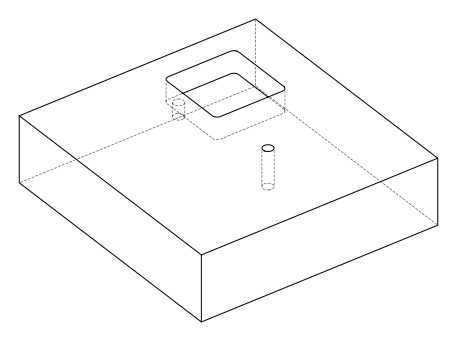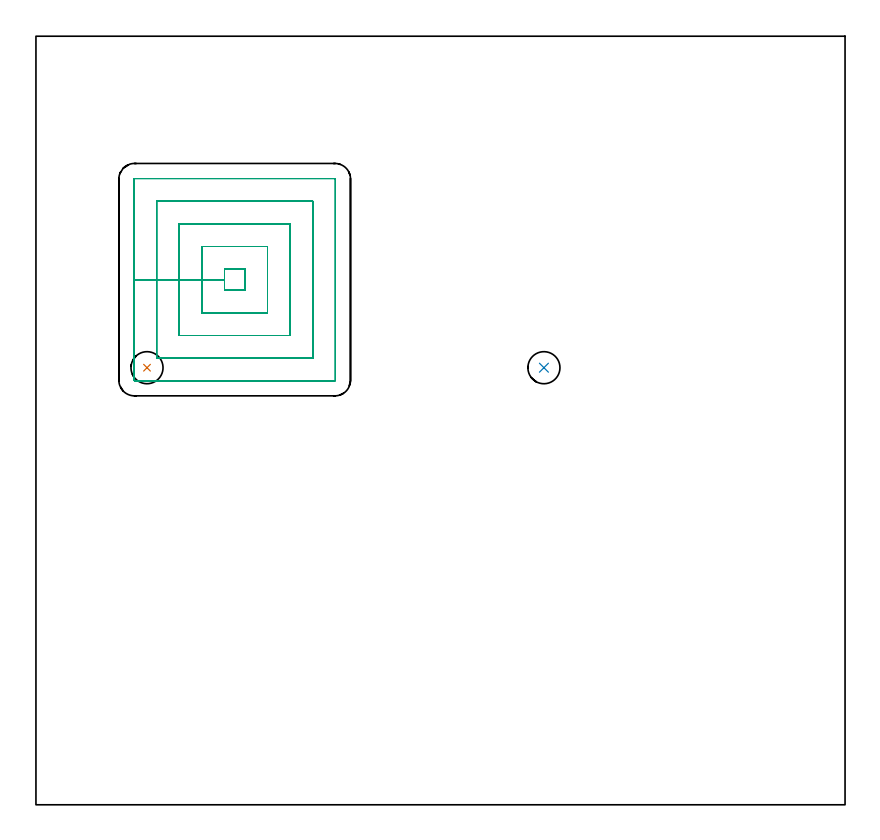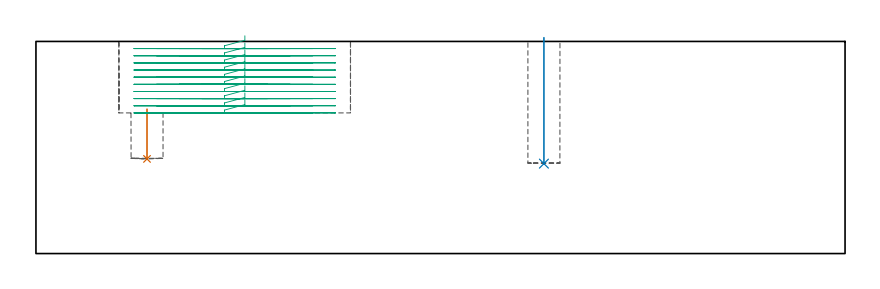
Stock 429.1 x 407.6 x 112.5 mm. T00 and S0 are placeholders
(PLAN: 3 operations, 1 tool changes, 26.1 min)
(1 INDEXABLE_INSERT_DRILL_BLIND_HOLE_FROM_SOLID | STEP1POCKET | NXT0302_005 | 0.11 min | 14066 mm3)
(2 INDEXABLE_INSERT_DRILL_BLIND_HOLE_FROM_SOLID_1 | STEP1POCKET_1 | NXT0302_005 | 0.27 min | 14633 mm3)
(3 MILL_RECTANGULAR_POCKET | POCKET_RECTANGULAR_STRAIGHT | NXT0201_012 | Follow Part, ap 4, ae 75% | 25.68 min | 562750 mm3)
(TOOL NXT0302_005 | Index. Insert Drill 17mm [880-D1700L20-05] | D17 PA176 FL85 Z2)
(TOOL NXT0201_012 | ENDMILL 16mm [2P460-1600-NA 1630] | D16 FL38 Z6)
(OP 1 INDEXABLE_INSERT_DRILL_BLIND_HOLE_FROM_SOLID)
G17 G21 G94 G90
T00 M6
G54
G17 G0 G90 X58.9 Y231.8 S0 M3
G43 Z122.5 H1
G94 G81 G98 Z50.2 F250. R76.6
G80
M5
M2
(OP 2 INDEXABLE_INSERT_DRILL_BLIND_HOLE_FROM_SOLID_1)
G17 G21 G94 G90
T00 M6
G54
G17 G0 G90 X269.4 Y231.8 S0 M3
G43 Z122.5 H1
G94 G81 G98 Z47.7 F250. R114.5
G80
M5
M2
(OP 3 MILL_RECTANGULAR_POCKET)
G17 G21 G94 G90
T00 M6
G54
G17 G0 G90 X110.8 Y275.159 S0 M3
G43 Z122.5 H1
Z115.5
G94 G1 Y284.1 Z113.104 F250.
X100. Z110.21
Y278.5 Z108.71
Y272.9 F500.
X110.8
Y284.1
X100.
Y278.5
X88.
Y260.9
X122.8
Y296.1
X88.
Y278.5
X76.
Y248.9
X134.8
Y308.1
X76.
Y278.5
X64.
Y236.9
X146.8
Y320.1
X64.
Y278.5
X52.
Y225.1
G3 X52.2 Y224.9 R0.2
G1 X158.6
G3 X158.8 Y225.1 R0.2
G1 Y331.9
G3 X158.6 Y332.1 R0.2
G1 X52.2
G3 X52. Y331.9 R0.2
G1 Y278.5
Y277.5
G0 X110.8 Y275.159 Z111.71
G1 Y284.1 Z109.314 F250.
X100. Z106.42
Y278.5 Z104.92
Y272.9 F500.
X110.8
Y284.1
X100.
Y278.5
X88.
Y260.9
X122.8
Y296.1
X88.
Y278.5
X76.
Y248.9
X134.8
Y308.1
X76.
Y278.5
X64.
Y236.9
X146.8
Y320.1
X64.
Y278.5
X52.
Y225.1
G3 X52.2 Y224.9 R0.2
G1 X158.6
G3 X158.8 Y225.1 R0.2
G1 Y331.9
G3 X158.6 Y332.1 R0.2
G1 X52.2
G3 X52. Y331.9 R0.2
G1 Y278.5
Y277.5
G0 X110.8 Y275.159 Z107.92
G1 Y284.1 Z105.524 F250.
X100. Z102.63
Y278.5 Z101.13
Y272.9 F500.
X110.8
Y284.1
X100.
Y278.5
X88.
Y260.9
X122.8
Y296.1
X88.
Y278.5
X76.
Y248.9
X134.8
Y308.1
X76.
Y278.5
X64.
Y236.9
X146.8
Y320.1
X64.
Y278.5
X52.
Y225.1
G3 X52.2 Y224.9 R0.2
G1 X158.6
G3 X158.8 Y225.1 R0.2
G1 Y331.9
G3 X158.6 Y332.1 R0.2
G1 X52.2
G3 X52. Y331.9 R0.2
G1 Y278.5
Y277.5
G0 X110.8 Y275.159 Z104.13
G1 Y284.1 Z101.734 F250.
X100. Z98.84
Y278.5 Z97.34
Y272.9 F500.
X110.8
Y284.1
X100.
Y278.5
X88.
Y260.9
X122.8
Y296.1
X88.
Y278.5
X76.
Y248.9
X134.8
Y308.1
X76.
Y278.5
X64.
Y236.9
X146.8
Y320.1
X64.
Y278.5
X52.
Y225.1
G3 X52.2 Y224.9 R0.2
G1 X158.6
G3 X158.8 Y225.1 R0.2
G1 Y331.9
G3 X158.6 Y332.1 R0.2
G1 X52.2
G3 X52. Y331.9 R0.2
G1 Y278.5
Y277.5
G0 X110.8 Y275.159 Z100.34
G1 Y284.1 Z97.944 F250.
X100. Z95.05
Y278.5 Z93.55
Y272.9 F500.
X110.8
Y284.1
X100.
Y278.5
X88.
Y260.9
X122.8
Y296.1
X88.
Y278.5
X76.
Y248.9
X134.8
Y308.1
X76.
Y278.5
X64.
Y236.9
X146.8
Y320.1
X64.
Y278.5
X52.
Y225.1
G3 X52.2 Y224.9 R0.2
G1 X158.6
G3 X158.8 Y225.1 R0.2
G1 Y331.9
G3 X158.6 Y332.1 R0.2
G1 X52.2
G3 X52. Y331.9 R0.2
G1 Y278.5
Y277.5
G0 X110.8 Y275.159 Z96.55
G1 Y284.1 Z94.154 F250.
X100. Z91.26
Y278.5 Z89.76
Y272.9 F500.
X110.8
Y284.1
X100.
Y278.5
X88.
Y260.9
X122.8
Y296.1
X88.
Y278.5
X76.
Y248.9
X134.8
Y308.1
X76.
Y278.5
X64.
Y236.9
X146.8
Y320.1
X64.
Y278.5
X52.
Y225.1
G3 X52.2 Y224.9 R0.2
G1 X158.6
G3 X158.8 Y225.1 R0.2
G1 Y331.9
G3 X158.6 Y332.1 R0.2
G1 X52.2
G3 X52. Y331.9 R0.2
G1 Y278.5
Y277.5
G0 X110.8 Y275.159 Z92.76
G1 Y284.1 Z90.364 F250.
X100. Z87.47
Y278.5 Z85.97
Y272.9 F500.
X110.8
Y284.1
X100.
Y278.5
X88.
Y260.9
X122.8
Y296.1
X88.
Y278.5
X76.
Y248.9
X134.8
Y308.1
X76.
Y278.5
X64.
Y236.9
X146.8
Y320.1
X64.
Y278.5
X52.
Y225.1
G3 X52.2 Y224.9 R0.2
G1 X158.6
G3 X158.8 Y225.1 R0.2
G1 Y331.9
G3 X158.6 Y332.1 R0.2
G1 X52.2
G3 X52. Y331.9 R0.2
G1 Y278.5
Y277.5
G0 X110.8 Y275.159 Z88.97
G1 Y284.1 Z86.574 F250.
X100. Z83.68
Y278.5 Z82.18
Y272.9 F500.
X110.8
Y284.1
X100.
Y278.5
X88.
Y260.9
X122.8
Y296.1
X88.
Y278.5
X76.
Y248.9
X134.8
Y308.1
X76.
Y278.5
X64.
Y236.9
X146.8
Y320.1
X64.
Y278.5
X52.
Y225.1
G3 X52.2 Y224.9 R0.2
G1 X158.6
G3 X158.8 Y225.1 R0.2
G1 Y331.9
G3 X158.6 Y332.1 R0.2
G1 X52.2
G3 X52. Y331.9 R0.2
G1 Y278.5
Y277.5
G0 X110.8 Y275.159 Z85.18
G1 Y284.1 Z82.784 F250.
X100. Z79.891
Y278.5 Z78.39
Y272.9 F500.
X110.8
Y284.1
X100.
Y278.5
X88.
Y260.9
X122.8
Y296.1
X88.
Y278.5
X76.
Y248.9
X134.8
Y308.1
X76.
Y278.5
X64.
Y236.9
X146.8
Y320.1
X64.
Y278.5
X52.
Y225.1
G3 X52.2 Y224.9 R0.2
G1 X158.6
G3 X158.8 Y225.1 R0.2
G1 Y331.9
G3 X158.6 Y332.1 R0.2
G1 X52.2
G3 X52. Y331.9 R0.2
G1 Y278.5
Y277.5
G0 X110.8 Y275.159 Z81.39
G1 Y284.1 Z78.994 F250.
X100. Z76.101
Y278.5 Z74.6
Y272.9 F500.
X110.8
Y284.1
X100.
Y278.5
X88.
Y260.9
X122.8
Y296.1
X88.
Y278.5
X76.
Y248.9
X134.8
Y308.1
X76.
Y278.5
X64.
Y236.9
X146.8
Y320.1
X64.
Y278.5
X52.
Y225.1
G3 X52.2 Y224.9 R0.2
G1 X158.6
G3 X158.8 Y225.1 R0.2
G1 Y331.9
G3 X158.6 Y332.1 R0.2
G1 X52.2
G3 X52. Y331.9 R0.2
G1 Y278.5
Y277.5
G0 Z122.5
M5
M2
